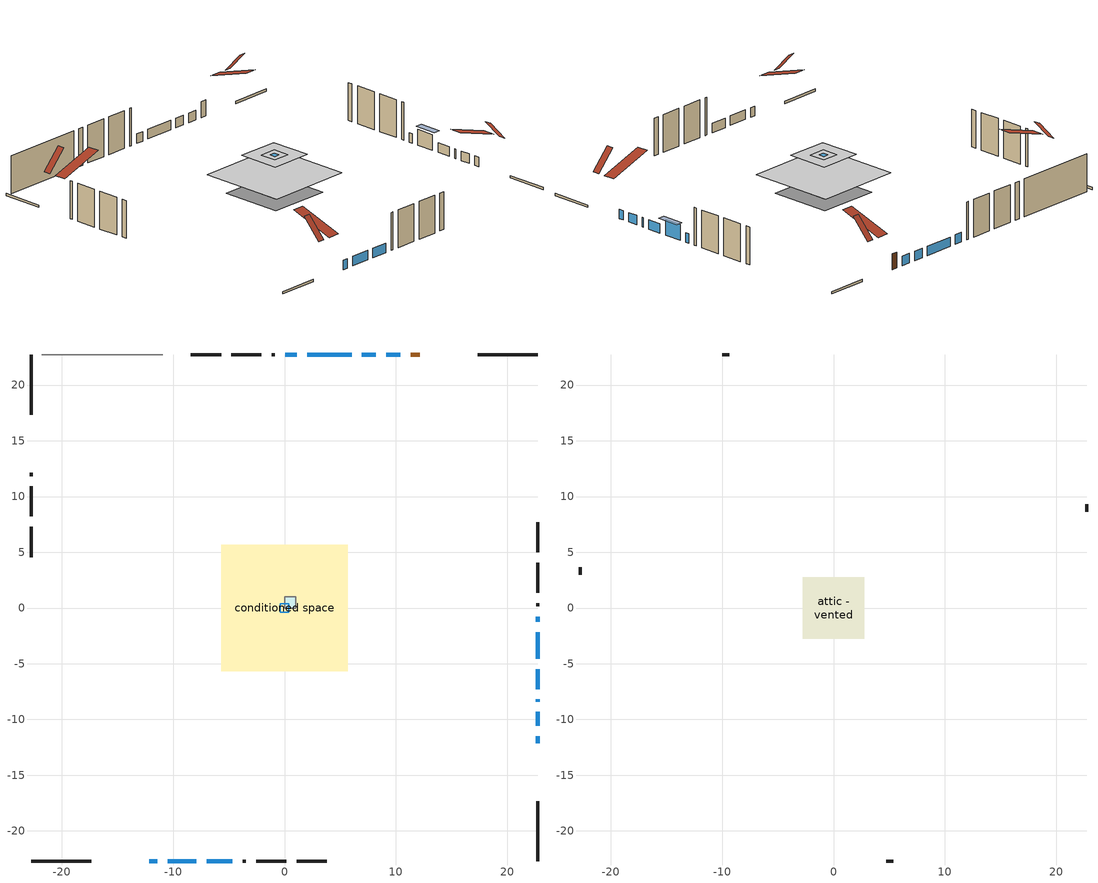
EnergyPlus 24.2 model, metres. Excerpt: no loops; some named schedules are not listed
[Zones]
conditioned space
 floor outside (Floor1 construction): -1.37,-1.37 -1.37,1.37 1.37,1.37 1.37,-1.37 z0
 floor adiabatic (AdiabaticFloorConstruction): -5.68,-5.68 -5.68,5.68 5.68,5.68 5.68,-5.68 z2.44
 floor foundation (Slab1 construction): -4.07,-4.07 -4.07,4.07 4.07,4.07 4.07,-4.07 z0
 wall outside (RimJoist1 construction): 22.7,22.7 17.33,22.7 / -22.7,-22.7 -17.33,-22.7 / -22.7,22.7 -22.7,17.33 / 22.7,-22.7 22.7,-17.33 z0:0.3
 wall outside (AdiabaticWallConstruction 1): 12.12,22.7 11.32,22.7 z0:2.03
 wall outside (AdiabaticWallConstruction): -12.12,-22.7 -11.42,-22.7 / 22.7,-12.12 22.7,-11.51 / 10.39,22.7 9.13,22.7 / 22.7,-10.58 22.7,-9.32 / 8.2,22.7 6.95,22.7 / -10.49,-22.7 -7.9,-22.7 / 22.7,-8.4 22.7,-8.21 / 22.7,-7.28 22.7,-5.48 / -6.97,-22.7 -4.68,-22.7 / 6.02,22.7 2.04,22.7 / 22.7,-1.24 22.7,-0.77 / 1.11,22.7 0.07,22.7 z0:1.22; 22.7,-4.56 22.7,-2.17 z0:2.03
 wall outside (Wall1 construction): -0.86,22.7 -1.14,22.7 / -3.75,-22.7 -3.47,-22.7 / -22.7,12.12 -22.7,11.83 / 22.7,0.16 22.7,0.45 z0:4.88
 wall outside (Wall2 construction): -2.07,22.7 -4.76,22.7 / -2.54,-22.7 0.15,-22.7 / -22.7,10.91 -22.7,8.21 / 22.7,1.38 22.7,4.07 z0:4.88
 wall outside (Wall3 construction): -5.69,22.7 -8.41,22.7 / 1.08,-22.7 3.8,-22.7 / -22.7,7.28 -22.7,4.57 / 22.7,5 22.7,7.72 z0:4.88
 wall adiabatic (Wall6 construction): -10.91,22.7 -21.77,22.7 z0:4.88
 window (WindowConstruction): -12.12,-22.7 -11.42,-22.7 z0:1.22
 window (WindowConstruction 8): 22.7,-12.12 22.7,-11.51 z0:1.22
 window (WindowConstruction 9): 10.39,22.7 9.13,22.7 z0:1.22
 window (WindowConstruction 10): 22.7,-10.58 22.7,-9.32 z0:1.22
 window (WindowConstruction 11): 8.2,22.7 6.95,22.7 z0:1.22
 window (WindowConstruction 12): -10.49,-22.7 -7.9,-22.7 z0:1.22
 window (WindowConstruction 1): 22.7,-8.39 22.7,-8.21 z0:1.22
 window (WindowConstruction 2): 22.7,-7.28 22.7,-5.48 z0:1.22
 window (WindowConstruction 3): -6.97,-22.7 -4.68,-22.7 z0:1.22
 window (WindowConstruction 4): 22.7,-4.56 22.7,-2.17 z0:2.03
 window (WindowConstruction 5): 6.02,22.7 2.04,22.7 z0:1.22
 window (WindowConstruction 6): 22.7,-1.24 22.7,-0.77 z0:1.22
 window (WindowConstruction 7): 1.11,22.7 0.07,22.7 z0:1.22
 door (Door): 12.12,22.7 11.32,22.7 z0:2.03
 ceiling adiabatic (AdiabaticFloorConstruction): 5.68,-5.68 5.68,5.68 -5.68,5.68 -5.68,-5.68 z2.44
 roof outside (Roof1 construction): 15.51,22.7,4.88 15.51,20.29,7.49 16.4,20.29,7.49 16.4,22.7,4.88; -15.51,-22.7,4.88 -15.51,-20.29,7.49 -16.4,-20.29,7.49 -16.4,-22.7,4.88; -22.7,15.51,4.88 -20.29,15.51,7.49 -20.29,16.4,7.49 -22.7,16.4,4.88; 22.7,-15.51,4.88 20.29,-15.51,7.49 20.29,-16.4,7.49 22.7,-16.4,4.88
 roof outside (Roof2 construction): -2.67,2.67 -2.67,-2.67 2.67,-2.67 2.67,2.67 z4.88
 roof outside (AdiabaticRoofConstruction): -0.37,-0.37 0.37,-0.37 0.37,0.37 -0.37,0.37 z4.88
 skylight (SkylightConstruction): -0.37,-0.37 0.37,-0.37 0.37,0.37 -0.37,0.37 z4.88
furnace airloop ret air zone
 floor adiabatic (AdiabaticConst): 0,0 0,1 1,1 1,0 z0
 wall adiabatic (AdiabaticConst): 0,1 0,0 1,0 1,1 0,1 z0:1
 ceiling adiabatic (AdiabaticConst): 1,0 1,1 0,1 0,0 z1
attic - vented
 floor to conditioned space (Floor2 construction Reversed): -1.13,-1.13 -1.13,1.13 1.13,1.13 1.13,-1.13 z4.88
 floor to conditioned space (Floor3 construction Reversed): -2.76,-2.76 -2.76,2.76 2.76,2.76 2.76,-2.76 z4.88
 wall outside (Wall4 construction): -9.34,22.7 -9.99,22.7 / 4.73,-22.7 5.38,-22.7 / -22.7,3.64 -22.7,2.99 / 22.7,8.64 22.7,9.29 z0:4.88
 roof outside (Roof3 construction): 13.05,22.7,4.88 13.05,16.89,6.81 14.58,16.89,6.81 14.58,22.7,4.88; -13.05,-22.7,4.88 -13.05,-16.89,6.81 -14.58,-16.89,6.81 -14.58,-22.7,4.88; -22.7,13.05,4.88 -16.89,13.05,6.81 -16.89,14.58,6.81 -22.7,14.58,4.88; 22.7,-13.05,4.88 16.89,-13.05,6.81 16.89,-14.58,6.81 22.7,-14.58,4.88
shading: 22.7,-1.87 22.7,-4.85 23.61,-4.85 23.61,-1.87 z2.33
[Building]
Building 1: Terrain=Suburbs
[Site:Location]
Vancouver Intl AP_BC: Latitude {deg}=49.19; Longitude {deg}=-123.18; Time Zone {hr}=-8; Elevation {m}=4; Keep Site Location Information=Yes
[Site:GroundTemperature:Shallow]
8.06451, 6.96315, 6.87495, 7.3976, 9.49575, 11.5841, 13.3946, 14.5416, 14.639, 13.7062, 11.9418, 9.91751
[Site:WaterMainsTemperature]
Calculation Method=Schedule; Temperature Schedule=mains temperature schedule
[Material] Roughness=Rough; Thermal Absorptance=0.9
Name | Thickness {m} | Conductivity {W/m-K} | Density {kg/m3} | Specific Heat {J/kg-K} | Solar Absorptance | Visible Absorptance
asphalt or fiberglass shingles | 0.00635 | 0.162714 | 1121.4 | 1465.45 | 0.4 | 0.4
asphalt or fiberglass shingles 1 | 0.00635 | 0.162714 | 1121.4 | 1465.45 | 0.7 | 0.7
ceiling loosefill ins | 0.169333 | 0.0480833 | 16.02 | 1046.75 | 0.7 | 0.7
ceiling stud and cavity | 0.1397 | 0.8351 | 65.682 | 1177.47 | 0.7 | 0.7
ceiling stud and cavity 1 | 0.1397 | 0.583349 | 65.682 | 1177.47 | 0.7 | 0.7
concrete 4.0 in. | 0.1016 | 1.803125 | 2242.8 | 837.4 | 0.7 | 0.7
door material | 0.04445 | 0.053851 | 512.64 | 1214.23 | 0.7 | 0.7
exterior vertical ins | 0.0620813 | 0.029427 | 32.04 | 1214.23 | 0.7 | 0.7
floor covering | 0.0127 | 0.0433444 | 54.468 | 1339.84 | 0.6 | 0.6
floor rigid ins; roof rigid ins 1; wall rigid ins | 0.512978 | 0.029427 | 32.04 | 1214.23 | 0.7 | 0.7
floor stud and cavity | 0.1397 | 0.879604 | 92.3553 | 1139.71 | 0.7 | 0.7
floor stud and cavity 1 | 0.1397 | 1.75129 | 37.0049 | 1207.88 | 0.7 | 0.7
furniture material conditioned space 1 | 0.1524 | 0.115458 | 640.8 | 1214.23 | 0.6 | 0.6
gypsum board | 0.0127 | 0.160291 | 801 | 837.4 | 0.6 | 0.6
interior horizontal ins | 0.0621787 | 0.029427 | 32.04 | 1214.23 | 0.7 | 0.7
interior vertical ins | 0.025908 | 0.029427 | 32.04 | 1214.23 | 0.7 | 0.7
osb sheathing 0.5 in. | 0.0127 | 0.115458 | 512.64 | 1214.23 | 0.7 | 0.7
osb sheathing 0.5 in. 1 | 0.0127 | 0.115458 | 512.64 | 1214.23 | 0.4 | 0.4
osb sheathing 0.75 in. | 0.01905 | 0.115458 | 512.64 | 1214.23 | 0.7 | 0.7
osb sheathing 2.0 in. | 0.0508 | 0.115458 | 512.64 | 1214.23 | 0.7 | 0.7
rim joist stud and cavity | 0.0508 | 0.0452492 | 125.044 | 1163.47 | 0.6 | 0.6
roof rigid ins | 0.051816 | 0.029427 | 32.04 | 1214.23 | 0.7 | 0.7
roof stud and cavity | 0.2032 | 0.174675 | 78.34581 | 1123.46 | 0.7 | 0.7
roof stud and cavity 1 | 0.2032 | 0.182613 | 78.34581 | 1123.46 | 0.7 | 0.7
roof stud and cavity 2 | 0.18415 | 1.7868 | 37.0049 | 1207.88 | 0.6 | 0.6
wall stud and cavity | 0.1397 | 0.0969908 | 139.0536 | 1170.24 | 0.7 | 0.7
wall stud and cavity 1 | 0.1397 | 0.090055 | 139.0536 | 1170.24 | 0.7 | 0.7
wall stud and cavity 2 | 0.1397 | 0.0903627 | 139.0536 | 1170.24 | 0.7 | 0.7
wall stud and cavity 3 | 0.0889 | 6.9971 | 50.32683 | 1063.81 | 0.6 | 0.6
wall stud and cavity 4 | 0.1397 | 0.0814943 | 139.0536 | 1170.24 | 0.7 | 0.7
wall stud and cavity 5 | 0.0889 | 0.380278 | 52.3479 | 1209.89 | 0.7 | 0.7
wall stud and cavity 6 | 0.0889 | 0.391764 | 83.0341 | 1211.67 | 0.7 | 0.7
wood siding | 0.0254 | 0.102417 | 544.68 | 1172.36 | 0.4 | 0.4
wood siding 1 | 0.00254 | 0.102417 | 544.68 | 1172.36 | 0.4 | 0.4
wood siding 2; wood siding 3; wood siding 4 | 0.0254 | 0.102417 | 544.68 | 1172.36 | 0.7 | 0.7
[Material:NoMass]
Adiabatic: Roughness=Rough; Thermal Resistance {m2-K/W}=176.1; Thermal Absorptance=0.9; Solar Absorptance=0.7; Visible Absorptance=0.7
[WindowMaterial:SimpleGlazingSystem]
Name | U-Factor {W/m2-K} | Solar Heat Gain Coefficient
SkylightMaterial | 8.06626 | 0.8221
WindowMaterial | 4.28632 | 0.65
WindowMaterial 1 | 5.96304 | 0.58
WindowMaterial 10 | 3.40566 | 0.72
WindowMaterial 2 | 3.93372 | 0.7
WindowMaterial 3 | 3.45279 | 0.71
WindowMaterial 4 | 5.57125 | 0.71
WindowMaterial 5 | 5.72399 | 0.59
WindowMaterial 6 | 3.841167 | 0.68
WindowMaterial 7 | 5.14938 | 0.58
WindowMaterial 8 | 3.71284 | 0.69
WindowMaterial 9 | 4.17674 | 0.68
[Construction]
AdiabaticConst: Adiabatic
AdiabaticFloorConstruction: floor stud and cavity 1, floor rigid ins, osb sheathing 0.75 in., floor covering
AdiabaticRoofConstruction: asphalt or fiberglass shingles 1, roof rigid ins 1, osb sheathing 0.75 in., roof stud and cavity 2
AdiabaticWallConstruction: wood siding 3, wall rigid ins, wall stud and cavity 5, gypsum board
AdiabaticWallConstruction 1: wood siding 4, wall rigid ins, wall stud and cavity 5, gypsum board
Door: door material
Floor1 construction: floor stud and cavity, osb sheathing 0.75 in., floor covering
Floor2 construction Reversed: gypsum board, ceiling stud and cavity, ceiling loosefill ins
Floor3 construction Reversed: gypsum board, ceiling stud and cavity 1, ceiling loosefill ins
furniture construction conditioned space 1: furniture material conditioned space 1
PartitionWallConstruction: gypsum board, wall stud and cavity 6, gypsum board
RimJoist1 construction: wood siding 2, osb sheathing 2.0 in., rim joist stud and cavity
Roof1 construction: asphalt or fiberglass shingles, roof rigid ins, osb sheathing 0.75 in., roof stud and cavity, gypsum board
Roof2 construction: asphalt or fiberglass shingles, roof rigid ins, osb sheathing 0.75 in., roof stud and cavity 1, gypsum board
Roof3 construction: asphalt or fiberglass shingles
SkylightConstruction: SkylightMaterial
Slab1 construction: concrete 4.0 in.
Wall1 construction: wood siding, osb sheathing 0.5 in., wall stud and cavity, gypsum board
Wall2 construction: wood siding, osb sheathing 0.5 in., wall stud and cavity 1, gypsum board
Wall3 construction: wood siding, osb sheathing 0.5 in., wall stud and cavity 2, gypsum board
Wall4 construction: wood siding 1, wall stud and cavity 3
Wall6 construction: osb sheathing 0.5 in. 1, wall stud and cavity 4, gypsum board
WindowConstruction: WindowMaterial
WindowConstruction 1: WindowMaterial 1
WindowConstruction 10; WindowConstruction 11: WindowMaterial 9
WindowConstruction 12: WindowMaterial 10
WindowConstruction 2: WindowMaterial 2
WindowConstruction 3: WindowMaterial 3
WindowConstruction 4; WindowConstruction 5: WindowMaterial 4
WindowConstruction 6: WindowMaterial 5
WindowConstruction 7: WindowMaterial 6
WindowConstruction 8: WindowMaterial 7
WindowConstruction 9: WindowMaterial 8
[Zone] Multiplier=1
Name | Volume {m3} | Part of Total Floor Area
attic - vented | 11.1808 | Yes
conditioned space | 339.1 | Yes
furnace airloop ret air zone | 1 | No
[Space]
Name | Zone | Volume {m3} | Space Type
attic - vented 1 | attic - vented | 11.1808
conditioned space 1 | conditioned space | 339.1
furnace airloop ret air space | furnace airloop ret air zone |  | Plenum Space Type
[OtherEquipment] Design Level Calculation Method=EquipmentLevel
Name | Fuel Type | Zone or ZoneList or Space or SpaceList | Schedule | Design Level {W} | Fraction Latent | Fraction Radiant | Fraction Lost
furnace airloop_0 RetCondToDZ; furnace airloop_0 SupCondToDZ; furnace airloop_0 SupSensLkToDZ | None | attic - vented 1 | Always On Discrete | 0 | 0 | 0 | 0
furnace airloop_0 SupLatLkToDZ | None | attic - vented 1 | Always On Discrete | 0 | 1 | 0 | 0
clothes dryer 1 | Electricity | conditioned space 1 | clothes dryer schedule | 0 | 0.015 | 0.081 | 0.85
cooking range 1 | Electricity | conditioned space 1 | cooking range schedule | 0 | 0.08 | 0.432 | 0.2
furnace airloop_0 SupCondToLv; furnace airloop_0 SupSensLkToCond; mech vent house fan sensible load | None | conditioned space 1 | Always On Discrete | 0 | 0 | 0 | 0
furnace airloop_0 SupLatLkToCond; mech vent house fan latent load | None | conditioned space 1 | Always On Discrete | 0 | 1 | 0 | 0
general water use latent | None | conditioned space 1 | general water use schedule | 59.3978 | 1 | 0 | 0
general water use sensible | None | conditioned space 1 | general water use schedule | -58.539 | 0 | 0.6 | 0
water heater energy adjustment1 | NaturalGas | conditioned space 1 | Always On Discrete | 0.01 | 0 | 0 | 1
furnace airloop_0 RetCondToRP; furnace airloop_0 RetSensLkToRP | None | furnace airloop ret air space | Always On Discrete | 0 | 0 | 0 | 0
furnace airloop_0 RetLatLkToRP | None | furnace airloop ret air space | Always On Discrete | 0 | 1 | 0 | 0
[ZoneInfiltration:DesignFlowRate] Schedule=Always On Discrete; Design Flow Rate Calculation Method=Flow/Zone; Design Flow Rate {m3/s}=0
Name | Zone or ZoneList or Space or SpaceList
attic_vented 1 duct leakage imbalance infil flow | attic - vented 1
infil flow; natural vent flow; whole house fan flow | conditioned space 1
[ZoneInfiltration:EffectiveLeakageArea]
infil attic - vented 1: Zone or Space=attic - vented 1; Schedule=Always On Discrete; Effective Air Leakage Area {cm2}=1471.86; Stack Coefficient=0.000473774; Wind Coefficient=1.47064e-05
[ZoneMixing] Schedule=Always On Continuous; Design Flow Rate Calculation Method=Flow/Zone; Design Flow Rate {m3/s}=0
Name | Zone or Space | Source Zone or Space
furnace airloop_0 ZoneMixCondToDZ mix; whole house fan mix | attic - vented | conditioned space
furnace airloop_0 ZoneMixDZToCond mix | conditioned space | attic - vented
[SurfaceProperty:ExposedFoundationPerimeter]
Slab1: Exposed Perimeter Calculation Method=TotalExposedPerimeter; Total Exposed Perimeter {m}=28.621
[InternalMass] Zone or ZoneList=conditioned space; Space or SpaceList=conditioned space 1
Name | Construction | Surface Area {m2}
furniture mass conditioned space 1 | furniture construction conditioned space 1 | 81.0758
partition wall mass | PartitionWallConstruction | 202.689
[Lights]
interior lighting: Zone or ZoneList or Space or SpaceList=conditioned space 1; Schedule=interior lighting schedule; Design Level Calculation Method=LightingLevel; Lighting Level {W}=343.2; Return Air Fraction=0; Fraction Radiant=0.6; Fraction Visible=0.2; Fraction Replaceable=1
[People]
occupants: Zone or ZoneList or Space or SpaceList=conditioned space 1; Number of People Schedule=occupants schedule; Number of People Calculation Method=People; Number of People=3; Fraction Radiant=0.314171; Sensible Heat Fraction=0.56303; Activity Level Schedule=occupants activity schedule; Carbon Dioxide Generation Rate {m3/s-W}=0; Enable ASHRAE 55 Comfort Warnings=No; Mean Radiant Temperature Calculation Type=EnclosureAveraged
[ElectricEquipment] Zone or ZoneList or Space or SpaceList=conditioned space 1; Design Level Calculation Method=EquipmentLevel
Name | Schedule | Design Level {W} | Fraction Latent | Fraction Radiant | Fraction Lost
clothes dryer | clothes dryer schedule | 140.772 | 0.015 | 0.081 | 0.85
clothes washer | clothes washer schedule | 32.1985 | 0.03 | 0.162 | 0.7
cooking range | cooking range schedule | 208.969 | 0.08 | 0.432 | 0.2
dishwasher | dishwasher schedule | 66.8632 | 0.3 | 0.18 | 0.4
fridge | fridge schedule | 72.9452 | 0 | 0.6 | 0
mech vent bath fan 0 | mech vent bath fan 0 schedule | 50.2 | 0 | 0 | 1
mech vent bath fan 1 | mech vent bath fan 1 schedule | 50.2 | 0 | 0 | 1
mech vent house fan | mech vent house fan schedule | 0 | 0 | 0 | 1
mech vent house fan cfis | mech vent house fan cfis schedule | 0 | 0 | 0 | 0
mech vent range fan 0 | mech vent range fan 0 schedule | 57 | 0 | 0 | 1
misc plug loads | misc plug loads schedule | 494.7 | 0.045 | 0.513 | 0.1
whole house fan | Always On Discrete | 0 | 0 | 0 | 1
[SpaceList]
Plenum Space Type: furnace airloop ret air space
[AirLoopHVAC:ReturnPlenum]
Air Loop HVAC Return Plenum 1: Zone=furnace airloop ret air zone
[Foundation:Kiva]
Foundation Kiva 1: Initial Indoor Air Temperature {C}=18; Interior Horizontal Insulation Material=interior horizontal ins; Interior Horizontal Insulation Depth {m}=0; Interior Horizontal Insulation Width {m}=0.599999; Interior Vertical Insulation Material=interior vertical ins; Interior Vertical Insulation Depth {m}=0.1016; Exterior Vertical Insulation Material=exterior vertical ins; Exterior Vertical Insulation Depth {m}=0.599999; Wall Height Above Grade {m}=0.1016; Wall Depth Below Slab {m}=0.2032
[Foundation:Kiva:Settings]
Soil Conductivity {W/m-K}=0.849921; Soil Density {kg/m3}=1842.3; Soil Specific Heat {J/kg-K}=418.7; Ground Solar Absorptivity=0.9; Ground Thermal Absorptivity=0.9; Ground Surface Roughness {m}=0.03; Far-Field Width {m}=40; Deep-Ground Boundary Condition=ZeroFlux; Deep-Ground Depth {m}=40; Minimum Cell Dimension {m}=0.2; Maximum Cell Growth Coefficient=3; Simulation Timestep=Timestep
[Exterior:Lights]
exterior lighting: Schedule=exterior lighting schedule; Design Level {W}=75.6
[EnergyManagementSystem:Sensor] Output:Variable or Output:Meter Index Key=attic - vented
Name | Output:Variable or Output:Meter
furnace_airloop_0_DZ_T_s | Zone Air Temperature
furnace_airloop_0_DZ_W_s | Zone Mean Air Humidity Ratio
[Schedule:Constant]
Name | Hourly Value
Always On Discrete; Always On Continuous; mech vent house fan schedule; mech vent house fan cfis schedule | 1
occupants activity schedule | 117.228
fridge schedule | 0
[Schedule:Week:Daily]
interior lighting schedule Week Rule - Jan1-Jan27: interior lighting schedule day, interior lighting schedule day, interior lighting schedule day, interior lighting schedule day, interior lighting schedule day, interior lighting schedule day, interior lighting schedule day, interior lighting schedule default day, interior lighting schedule default day, interior lighting schedule default day, interior lighting schedule default day, interior lighting schedule default day
interior lighting schedule Week Rule - Jan28-Feb3: interior lighting schedule day, interior lighting schedule day, interior lighting schedule day, interior lighting schedule day, interior lighting schedule day 1, interior lighting schedule day 1, interior lighting schedule day 1, interior lighting schedule default day, interior lighting schedule default day, interior lighting schedule default day, interior lighting schedule default day, interior lighting schedule default day
interior lighting schedule Week Rule - Feb4-Feb24: interior lighting schedule day 1, interior lighting schedule day 1, interior lighting schedule day 1, interior lighting schedule day 1, interior lighting schedule day 1, interior lighting schedule day 1, interior lighting schedule day 1, interior lighting schedule default day, interior lighting schedule default day, interior lighting schedule default day, interior lighting schedule default day, interior lighting schedule default day
interior lighting schedule Week Rule - Feb25-Mar3: interior lighting schedule day 1, interior lighting schedule day 1, interior lighting schedule day 1, interior lighting schedule day 1, interior lighting schedule day 2, interior lighting schedule day 2, interior lighting schedule day 2, interior lighting schedule default day, interior lighting schedule default day, interior lighting schedule default day, interior lighting schedule default day, interior lighting schedule default day
interior lighting schedule Week Rule - Mar4-Mar31: interior lighting schedule day 2, interior lighting schedule day 2, interior lighting schedule day 2, interior lighting schedule day 2, interior lighting schedule day 2, interior lighting schedule day 2, interior lighting schedule day 2, interior lighting schedule default day, interior lighting schedule default day, interior lighting schedule default day, interior lighting schedule default day, interior lighting schedule default day
interior lighting schedule Week Rule - Apr1-Apr28: interior lighting schedule day 3, interior lighting schedule day 3, interior lighting schedule day 3, interior lighting schedule day 3, interior lighting schedule day 3, interior lighting schedule day 3, interior lighting schedule day 3, interior lighting schedule default day, interior lighting schedule default day, interior lighting schedule default day, interior lighting schedule default day, interior lighting schedule default day
interior lighting schedule Week Rule - Apr29-May5: interior lighting schedule day 3, interior lighting schedule day 3, interior lighting schedule day 4, interior lighting schedule day 4, interior lighting schedule day 4, interior lighting schedule day 4, interior lighting schedule day 4, interior lighting schedule default day, interior lighting schedule default day, interior lighting schedule default day, interior lighting schedule default day, interior lighting schedule default day
interior lighting schedule Week Rule - May6-May26: interior lighting schedule day 4, interior lighting schedule day 4, interior lighting schedule day 4, interior lighting schedule day 4, interior lighting schedule day 4, interior lighting schedule day 4, interior lighting schedule day 4, interior lighting schedule default day, interior lighting schedule default day, interior lighting schedule default day, interior lighting schedule default day, interior lighting schedule default day
interior lighting schedule Week Rule - May27-Jun2: interior lighting schedule day 4, interior lighting schedule day 4, interior lighting schedule day 4, interior lighting schedule day 4, interior lighting schedule day 4, interior lighting schedule day 5, interior lighting schedule day 5, interior lighting schedule default day, interior lighting schedule default day, interior lighting schedule default day, interior lighting schedule default day, interior lighting schedule default day
interior lighting schedule Week Rule - Jun3-Jun30: interior lighting schedule day 5, interior lighting schedule day 5, interior lighting schedule day 5, interior lighting schedule day 5, interior lighting schedule day 5, interior lighting schedule day 5, interior lighting schedule day 5, interior lighting schedule default day, interior lighting schedule default day, interior lighting schedule default day, interior lighting schedule default day, interior lighting schedule default day
interior lighting schedule Week Rule - Jul1-Jul28: interior lighting schedule day 6, interior lighting schedule day 6, interior lighting schedule day 6, interior lighting schedule day 6, interior lighting schedule day 6, interior lighting schedule day 6, interior lighting schedule day 6, interior lighting schedule default day, interior lighting schedule default day, interior lighting schedule default day, interior lighting schedule default day, interior lighting schedule default day
interior lighting schedule Week Rule - Jul29-Aug4: interior lighting schedule day 6, interior lighting schedule day 6, interior lighting schedule day 6, interior lighting schedule day 7, interior lighting schedule day 7, interior lighting schedule day 7, interior lighting schedule day 7, interior lighting schedule default day, interior lighting schedule default day, interior lighting schedule default day, interior lighting schedule default day, interior lighting schedule default day
interior lighting schedule Week Rule - Aug5-Aug25: interior lighting schedule day 7, interior lighting schedule day 7, interior lighting schedule day 7, interior lighting schedule day 7, interior lighting schedule day 7, interior lighting schedule day 7, interior lighting schedule day 7, interior lighting schedule default day, interior lighting schedule default day, interior lighting schedule default day, interior lighting schedule default day, interior lighting schedule default day
interior lighting schedule Week Rule - Aug26-Sep1: interior lighting schedule day 7, interior lighting schedule day 7, interior lighting schedule day 7, interior lighting schedule day 7, interior lighting schedule day 7, interior lighting schedule day 7, interior lighting schedule day 8, interior lighting schedule default day, interior lighting schedule default day, interior lighting schedule default day, interior lighting schedule default day, interior lighting schedule default day
interior lighting schedule Week Rule - Sep2-Sep29: interior lighting schedule day 8, interior lighting schedule day 8, interior lighting schedule day 8, interior lighting schedule day 8, interior lighting schedule day 8, interior lighting schedule day 8, interior lighting schedule day 8, interior lighting schedule default day, interior lighting schedule default day, interior lighting schedule default day, interior lighting schedule default day, interior lighting schedule default day
interior lighting schedule Week Rule - Sep30-Oct6: interior lighting schedule day 8, interior lighting schedule day 9, interior lighting schedule day 9, interior lighting schedule day 9, interior lighting schedule day 9, interior lighting schedule day 9, interior lighting schedule day 9, interior lighting schedule default day, interior lighting schedule default day, interior lighting schedule default day, interior lighting schedule default day, interior lighting schedule default day
interior lighting schedule Week Rule - Oct7-Oct27: interior lighting schedule day 9, interior lighting schedule day 9, interior lighting schedule day 9, interior lighting schedule day 9, interior lighting schedule day 9, interior lighting schedule day 9, interior lighting schedule day 9, interior lighting schedule default day, interior lighting schedule default day, interior lighting schedule default day, interior lighting schedule default day, interior lighting schedule default day
interior lighting schedule Week Rule - Oct28-Nov3: interior lighting schedule day 9, interior lighting schedule day 9, interior lighting schedule day 9, interior lighting schedule day 9, interior lighting schedule day 10, interior lighting schedule day 10, interior lighting schedule day 10, interior lighting schedule default day, interior lighting schedule default day, interior lighting schedule default day, interior lighting schedule default day, interior lighting schedule default day
interior lighting schedule Week Rule - Nov4-Nov24: interior lighting schedule day 10, interior lighting schedule day 10, interior lighting schedule day 10, interior lighting schedule day 10, interior lighting schedule day 10, interior lighting schedule day 10, interior lighting schedule day 10, interior lighting schedule default day, interior lighting schedule default day, interior lighting schedule default day, interior lighting schedule default day, interior lighting schedule default day
interior lighting schedule Week Rule - Nov25-Dec1: interior lighting schedule day 10, interior lighting schedule day 10, interior lighting schedule day 10, interior lighting schedule day 10, interior lighting schedule day 10, interior lighting schedule day 10, interior lighting schedule day 11, interior lighting schedule default day, interior lighting schedule default day, interior lighting schedule default day, interior lighting schedule default day, interior lighting schedule default day
interior lighting schedule Week Rule - Dec2-Dec31: interior lighting schedule day 11, interior lighting schedule day 11, interior lighting schedule day 11, interior lighting schedule day 11, interior lighting schedule day 11, interior lighting schedule day 11, interior lighting schedule day 11, interior lighting schedule default day, interior lighting schedule default day, interior lighting schedule default day, interior lighting schedule default day, interior lighting schedule default day
occupants schedule Week Rule - Jan1-Dec31: occupants schedule day, occupants schedule day, occupants schedule day, occupants schedule day, occupants schedule day, occupants schedule day, occupants schedule day, occupants schedule default day, occupants schedule default day, occupants schedule default day, occupants schedule default day, occupants schedule default day
clothes dryer schedule Week Rule - Jan1-Dec31: clothes dryer schedule day, clothes dryer schedule day, clothes dryer schedule day, clothes dryer schedule day, clothes dryer schedule day, clothes dryer schedule day, clothes dryer schedule day, clothes dryer schedule default day, clothes dryer schedule default day, clothes dryer schedule default day, clothes dryer schedule default day, clothes dryer schedule default day
clothes washer schedule Week Rule - Jan1-Dec31: clothes washer schedule day, clothes washer schedule day, clothes washer schedule day, clothes washer schedule day, clothes washer schedule day, clothes washer schedule day, clothes washer schedule day, clothes washer schedule default day, clothes washer schedule default day, clothes washer schedule default day, clothes washer schedule default day, clothes washer schedule default day
cooking range schedule Week Rule - Jan1-Dec31: cooking range schedule day, cooking range schedule day, cooking range schedule day, cooking range schedule day, cooking range schedule day, cooking range schedule day, cooking range schedule day, cooking range schedule default day, cooking range schedule default day, cooking range schedule default day, cooking range schedule default day, cooking range schedule default day
dishwasher schedule Week Rule - Jan1-Dec31: dishwasher schedule day, dishwasher schedule day, dishwasher schedule day, dishwasher schedule day, dishwasher schedule day, dishwasher schedule day, dishwasher schedule day, dishwasher schedule default day, dishwasher schedule default day, dishwasher schedule default day, dishwasher schedule default day, dishwasher schedule default day
mech vent bath fan 0 schedule Week Rule - Jan1-Dec31: mech vent bath fan 0 schedule day, mech vent bath fan 0 schedule day, mech vent bath fan 0 schedule day, mech vent bath fan 0 schedule day, mech vent bath fan 0 schedule day, mech vent bath fan 0 schedule day, mech vent bath fan 0 schedule day, mech vent bath fan 0 schedule default day, mech vent bath fan 0 schedule default day, mech vent bath fan 0 schedule default day, mech vent bath fan 0 schedule default day, mech vent bath fan 0 schedule default day
mech vent bath fan 1 schedule Week Rule - Jan1-Dec31: mech vent bath fan 1 schedule day, mech vent bath fan 1 schedule day, mech vent bath fan 1 schedule day, mech vent bath fan 1 schedule day, mech vent bath fan 1 schedule day, mech vent bath fan 1 schedule day, mech vent bath fan 1 schedule day, mech vent bath fan 1 schedule default day, mech vent bath fan 1 schedule default day, mech vent bath fan 1 schedule default day, mech vent bath fan 1 schedule default day, mech vent bath fan 1 schedule default day
mech vent range fan 0 schedule Week Rule - Jan1-Dec31: mech vent range fan 0 schedule day, mech vent range fan 0 schedule day, mech vent range fan 0 schedule day, mech vent range fan 0 schedule day, mech vent range fan 0 schedule day, mech vent range fan 0 schedule day, mech vent range fan 0 schedule day, mech vent range fan 0 schedule default day, mech vent range fan 0 schedule default day, mech vent range fan 0 schedule default day, mech vent range fan 0 schedule default day, mech vent range fan 0 schedule default day
misc plug loads schedule Week Rule - Jan1-Dec31: misc plug loads schedule day, misc plug loads schedule day, misc plug loads schedule day, misc plug loads schedule day, misc plug loads schedule day, misc plug loads schedule day, misc plug loads schedule day, misc plug loads schedule default day, misc plug loads schedule default day, misc plug loads schedule default day, misc plug loads schedule default day, misc plug loads schedule default day
general water use schedule Week Rule - Jan1-Dec31: general water use schedule day, general water use schedule day, general water use schedule day, general water use schedule day, general water use schedule day, general water use schedule day, general water use schedule day, general water use schedule default day, general water use schedule default day, general water use schedule default day, general water use schedule default day, general water use schedule default day
exterior lighting schedule Week Rule - Jan1-Jan27: exterior lighting schedule day, exterior lighting schedule day, exterior lighting schedule day, exterior lighting schedule day, exterior lighting schedule day, exterior lighting schedule day, exterior lighting schedule day, exterior lighting schedule default day, exterior lighting schedule default day, exterior lighting schedule default day, exterior lighting schedule default day, exterior lighting schedule default day
exterior lighting schedule Week Rule - Jan28-Feb3: exterior lighting schedule day, exterior lighting schedule day, exterior lighting schedule day, exterior lighting schedule day, exterior lighting schedule day 1, exterior lighting schedule day 1, exterior lighting schedule day 1, exterior lighting schedule default day, exterior lighting schedule default day, exterior lighting schedule default day, exterior lighting schedule default day, exterior lighting schedule default day
[Schedule:Year]
interior lighting schedule: interior lighting schedule Week Rule - Jan1-Jan27, 1, 1, 1, 27, interior lighting schedule Week Rule - Jan28-Feb3, 1, 28, 2, 3, interior lighting schedule Week Rule - Feb4-Feb24, 2, 4, 2, 24, interior lighting schedule Week Rule - Feb25-Mar3, 2, 25, 3, 3, interior lighting schedule Week Rule - Mar4-Mar31, 3, 4, 3, 31, interior lighting schedule Week Rule - Apr1-Apr28, 4, 1, 4, 28, interior lighting schedule Week Rule - Apr29-May5, 4, 29, 5, 5, interior lighting schedule Week Rule - May6-May26, 5, 6, 5, 26, interior lighting schedule Week Rule - May27-Jun2, 5, 27, 6, 2, interior lighting schedule Week Rule - Jun3-Jun30, 6, 3, 6, 30, interior lighting schedule Week Rule - Jul1-Jul28, 7, 1, 7, 28, interior lighting schedule Week Rule - Jul29-Aug4, 7, 29, 8, 4, interior lighting schedule Week Rule - Aug5-Aug25, 8, 5, 8, 25, interior lighting schedule Week Rule - Aug26-Sep1, 8, 26, 9, 1, interior lighting schedule Week Rule - Sep2-Sep29, 9, 2, 9, 29, interior lighting schedule Week Rule - Sep30-Oct6, 9, 30, 10, 6, interior lighting schedule Week Rule - Oct7-Oct27, 10, 7, 10, 27, interior lighting schedule Week Rule - Oct28-Nov3, 10, 28, 11, 3, interior lighting schedule Week Rule - Nov4-Nov24, 11, 4, 11, 24, interior lighting schedule Week Rule - Nov25-Dec1, 11, 25, 12, 1, interior lighting schedule Week Rule - Dec2-Dec31, 12, 2, 12, 31
occupants schedule: occupants schedule Week Rule - Jan1-Dec31, 1, 1, 12, 31
clothes dryer schedule: clothes dryer schedule Week Rule - Jan1-Dec31, 1, 1, 12, 31
clothes washer schedule: clothes washer schedule Week Rule - Jan1-Dec31, 1, 1, 12, 31
cooking range schedule: cooking range schedule Week Rule - Jan1-Dec31, 1, 1, 12, 31
dishwasher schedule: dishwasher schedule Week Rule - Jan1-Dec31, 1, 1, 12, 31
mech vent bath fan 0 schedule: mech vent bath fan 0 schedule Week Rule - Jan1-Dec31, 1, 1, 12, 31
mech vent bath fan 1 schedule: mech vent bath fan 1 schedule Week Rule - Jan1-Dec31, 1, 1, 12, 31
mech vent range fan 0 schedule: mech vent range fan 0 schedule Week Rule - Jan1-Dec31, 1, 1, 12, 31
misc plug loads schedule: misc plug loads schedule Week Rule - Jan1-Dec31, 1, 1, 12, 31
general water use schedule: general water use schedule Week Rule - Jan1-Dec31, 1, 1, 12, 31
exterior lighting schedule: exterior lighting schedule Week Rule - Jan1-Jan27, 1, 1, 1, 27, exterior lighting schedule Week Rule - Jan28-Feb3, 1, 28, 2, 3, exterior lighting schedule Week Rule - Feb4-Feb24, 2, 4, 2, 24, exterior lighting schedule Week Rule - Feb25-Mar3, 2, 25, 3, 3, exterior lighting schedule Week Rule - Mar4-Mar31, 3, 4, 3, 31, exterior lighting schedule Week Rule - Apr1-Apr28, 4, 1, 4, 28, exterior lighting schedule Week Rule - Apr29-May5, 4, 29, 5, 5, exterior lighting schedule Week Rule - May6-May26, 5, 6, 5, 26, exterior lighting schedule Week Rule - May27-Jun2, 5, 27, 6, 2, exterior lighting schedule Week Rule - Jun3-Jun30, 6, 3, 6, 30, exterior lighting schedule Week Rule - Jul1-Jul28, 7, 1, 7, 28, exterior lighting schedule Week Rule - Jul29-Aug4, 7, 29, 8, 4, exterior lighting schedule Week Rule - Aug5-Aug25, 8, 5, 8, 25, exterior lighting schedule Week Rule - Aug26-Sep1, 8, 26, 9, 1, exterior lighting schedule Week Rule - Sep2-Sep29, 9, 2, 9, 29, exterior lighting schedule Week Rule - Sep30-Oct6, 9, 30, 10, 6, exterior lighting schedule Week Rule - Oct7-Oct27, 10, 7, 10, 27, exterior lighting schedule Week Rule - Oct28-Nov3, 10, 28, 11, 3, exterior lighting schedule Week Rule - Nov4-Nov24, 11, 4, 11, 24, exterior lighting schedule Week Rule - Nov25-Dec1, 11, 25, 12, 1, exterior lighting schedule Week Rule - Dec2-Dec31, 12, 2, 12, 31
[Schedule:Compact]
mains temperature schedule: Through: 01/01, For: AllDays, Until: 24:00, 11.375, Through: 01/02, For: AllDays, Until: 24:00, 11.3367, Through: 01/03, For: AllDays, Until: 24:00, 11.2994, Through: 01/04, For: AllDays, Until: 24:00, 11.2628, Through: 01/05, For: AllDays, Until: 24:00, 11.2267, Through: 01/06, For: AllDays, Until: 24:00, 11.1917, Through: 01/07, For: AllDays, Until: 24:00, 11.1578, Through: 01/08, For: AllDays, Until: 24:00, 11.1244, Through: 01/09, For: AllDays, Until: 24:00, 11.0917, Through: 01/10, For: AllDays, Until: 24:00, 11.06, Through: 01/11, For: AllDays, Until: 24:00, 11.0289, Through: 01/12, For: AllDays, Until: 24:00, 10.9989, Through: 01/13, For: AllDays, Until: 24:00, 10.97, Through: 01/14, For: AllDays, Until: 24:00, 10.9417, Through: 01/15, For: AllDays, Until: 24:00, 10.9139, Through: 01/16, For: AllDays, Until: 24:00, 10.8878, Through: 01/17, For: AllDays, Until: 24:00, 10.8622, Through: 01/18, For: AllDays, Until: 24:00, 10.8372, Through: 01/19, For: AllDays, Until: 24:00, 10.8133, Through: 01/20, For: AllDays, Until: 24:00, 10.7906, Through: 01/21, For: AllDays, Until: 24:00, 10.7683, Through: 01/22, For: AllDays, Until: 24:00, 10.7478, Through: 01/23, For: AllDays, Until: 24:00, 10.7272, Through: 01/24, For: AllDays, Until: 24:00, 10.7083, Through: 01/25, For: AllDays, Until: 24:00, 10.69, Through: 01/26, For: AllDays, Until: 24:00, 10.6728, Through: 01/27, For: AllDays, Until: 24:00, 10.6567, Through: 01/28, For: AllDays, Until: 24:00, 10.6411, Through: 01/29, For: AllDays, Until: 24:00, 10.6267, Through: 01/30, For: AllDays, Until: 24:00, 10.6133, Through: 01/31, For: AllDays, Until: 24:00, 10.6011, Through: 02/01, For: AllDays, Until: 24:00, 10.59, Through: 02/02, For: AllDays, Until: 24:00, 10.5794, Through: 02/03, For: AllDays, Until: 24:00, 10.57, Through: 02/04, For: AllDays, Until: 24:00, 10.5617, Through: 02/05, For: AllDays, Until: 24:00, 10.5539, Through: 02/06, For: AllDays, Until: 24:00, 10.5478, Through: 02/07, For: AllDays, Until: 24:00, 10.5422, Through: 02/08, For: AllDays, Until: 24:00, 10.5378, Through: 02/09, For: AllDays, Until: 24:00, 10.5339, Through: 02/10, For: AllDays, Until: 24:00, 10.5317, Through: 02/11, For: AllDays, Until: 24:00, 10.53, Through: 02/12, For: AllDays, Until: 24:00, 10.53, Through: 02/13, For: AllDays, Until: 24:00, 10.5306, Through: 02/14, For: AllDays, Until: 24:00, 10.5317, Through: 02/15, For: AllDays, Until: 24:00, 10.5344, Through: 02/16, For: AllDays, Until: 24:00, 10.5378, Through: 02/17, For: AllDays, Until: 24:00, 10.5428, Through: 02/18, For: AllDays, Until: 24:00, 10.5483, Through: 02/19, For: AllDays, Until: 24:00, 10.5544, Through: 02/20, For: AllDays, Until: 24:00, 10.5622, Through: 02/21, For: AllDays, Until: 24:00, 10.5706, Through: 02/22, For: AllDays, Until: 24:00, 10.5806, Through: 02/23, For: AllDays, Until: 24:00, 10.5911, Through: 02/24, For: AllDays, Until: 24:00, 10.6022, Through: 02/25, For: AllDays, Until: 24:00, 10.615, Through: 02/26, For: AllDays, Until: 24:00, 10.6283, Through: 02/27, For: AllDays, Until: 24:00, 10.6428, Through: 02/28, For: AllDays, Until: 24:00, 10.6583, Through: 03/01, For: AllDays, Until: 24:00, 10.6744, Through: 03/02, For: AllDays, Until: 24:00, 10.6917, Through: 03/03, For: AllDays, Until: 24:00, 10.71, Through: 03/04, For: AllDays, Until: 24:00, 10.7294, Through: 03/05, For: AllDays, Until: 24:00, 10.7494, Through: 03/06, For: AllDays, Until: 24:00, 10.7706, Through: 03/07, For: AllDays, Until: 24:00, 10.7928, Through: 03/08, For: AllDays, Until: 24:00, 10.8161, Through: 03/09, For: AllDays, Until: 24:00, 10.84, Through: 03/10, For: AllDays, Until: 24:00, 10.8644, Through: 03/11, For: AllDays, Until: 24:00, 10.8906, Through: 03/12, For: AllDays, Until: 24:00, 10.9167, Through: 03/13, For: AllDays, Until: 24:00, 10.9444, Through: 03/14, For: AllDays, Until: 24:00, 10.9728, Through: 03/15, For: AllDays, Until: 24:00, 11.0022, Through: 03/16, For: AllDays, Until: 24:00, 11.0322, Through: 03/17, For: AllDays, Until: 24:00, 11.0633, Through: 03/18, For: AllDays, Until: 24:00, 11.095, Through: 03/19, For: AllDays, Until: 24:00, 11.1278, Through: 03/20, For: AllDays, Until: 24:00, 11.1611, Through: 03/21, For: AllDays, Until: 24:00, 11.1956, Through: 03/22, For: AllDays, Until: 24:00, 11.2306, Through: 03/23, For: AllDays, Until: 24:00, 11.2667, Through: 03/24, For: AllDays, Until: 24:00, 11.3033, Through: 03/25, For: AllDays, Until: 24:00, 11.3406, Through: 03/26, For: AllDays, Until: 24:00, 11.3789, Through: 03/27, For: AllDays, Until: 24:00, 11.4178, Through: 03/28, For: AllDays, Until: 24:00, 11.4572, Through: 03/29, For: AllDays, Until: 24:00, 11.4978, Through: 03/30, For: AllDays, Until: 24:00, 11.5389, Through: 03/31, For: AllDays, Until: 24:00, 11.5811, Through: 04/01, For: AllDays, Until: 24:00, 11.6233, Through: 04/02, For: AllDays, Until: 24:00, 11.6667, Through: 04/03, For: AllDays, Until: 24:00, 11.7106, Through: 04/04, For: AllDays, Until: 24:00, 11.755, Through: 04/05, For: AllDays, Until: 24:00, 11.8006, Through: 04/06, For: AllDays, Until: 24:00, 11.8461, Through: 04/07, For: AllDays, Until: 24:00, 11.8928, Through: 04/08, For: AllDays, Until: 24:00, 11.9394, Through: 04/09, For: AllDays, Until: 24:00, 11.9872, Through: 04/10, For: AllDays, Until: 24:00, 12.0356, Through: 04/11, For: AllDays, Until: 24:00, 12.0844, Through: 04/12, For: AllDays, Until: 24:00, 12.1333, Through: 04/13, For: AllDays, Until: 24:00, 12.1833, Through: 04/14, For: AllDays, Until: 24:00, 12.2339, Through: 04/15, For: AllDays, Until: 24:00, 12.2844, Through: 04/16, For: AllDays, Until: 24:00, 12.3361, Through: 04/17, For: AllDays, Until: 24:00, 12.3878, Through: 04/18, For: AllDays, Until: 24:00, 12.44, Through: 04/19, For: AllDays, Until: 24:00, 12.4928, Through: 04/20, For: AllDays, Until: 24:00, 12.5456, Through: 04/21, For: AllDays, Until: 24:00, 12.5994, Through: 04/22, For: AllDays, Until: 24:00, 12.6533, Through: 04/23, For: AllDays, Until: 24:00, 12.7072, Through: 04/24, For: AllDays, Until: 24:00, 12.7622, Through: 04/25, For: AllDays, Until: 24:00, 12.8172, Through: 04/26, For: AllDays, Until: 24:00, 12.8722, Through: 04/27, For: AllDays, Until: 24:00, 12.9278, Through: 04/28, For: AllDays, Until: 24:00, 12.9839, Through: 04/29, For: AllDays, Until: 24:00, 13.04, Through: 04/30, For: AllDays, Until: 24:00, 13.0961, Through: 05/01, For: AllDays, Until: 24:00, 13.1533, Through: 05/02, For: AllDays, Until: 24:00, 13.21, Through: 05/03, For: AllDays, Until: 24:00, 13.2672, Through: 05/04, For: AllDays, Until: 24:00, 13.3244, Through: 05/05, For: AllDays, Until: 24:00, 13.3817, Through: 05/06, For: AllDays, Until: 24:00, 13.4394, Through: 05/07, For: AllDays, Until: 24:00, 13.4972, Through: 05/08, For: AllDays, Until: 24:00, 13.555, Through: 05/09, For: AllDays, Until: 24:00, 13.6133, Through: 05/10, For: AllDays, Until: 24:00, 13.6711, Through: 05/11, For: AllDays, Until: 24:00, 13.7294, Through: 05/12, For: AllDays, Until: 24:00, 13.7878, Through: 05/13, For: AllDays, Until: 24:00, 13.8461, Through: 05/14, For: AllDays, Until: 24:00, 13.9044, Through: 05/15, For: AllDays, Until: 24:00, 13.9628, Through: 05/16, For: AllDays, Until: 24:00, 14.0211, Through: 05/17, For: AllDays, Until: 24:00, 14.0789, Through: 05/18, For: AllDays, Until: 24:00, 14.1372, Through: 05/19, For: AllDays, Until: 24:00, 14.1956, Through: 05/20, For: AllDays, Until: 24:00, 14.2533, Through: 05/21, For: AllDays, Until: 24:00, 14.3117, Through: 05/22, For: AllDays, Until: 24:00, 14.3694, Through: 05/23, For: AllDays, Until: 24:00, 14.4272, Through: 05/24, For: AllDays, Until: 24:00, 14.4844, Through: 05/25, For: AllDays, Until: 24:00, 14.5422, Through: 05/26, For: AllDays, Until: 24:00, 14.5994, Through: 05/27, For: AllDays, Until: 24:00, 14.6561, Through: 05/28, For: AllDays, Until: 24:00, 14.7128, Through: 05/29, For: AllDays, Until: 24:00, 14.7694, Through: 05/30, For: AllDays, Until: 24:00, 14.8261, Through: 05/31, For: AllDays, Until: 24:00, 14.8817, Through: 06/01, For: AllDays, Until: 24:00, 14.9378, Through: 06/02, For: AllDays, Until: 24:00, 14.9933, Through: 06/03, For: AllDays, Until: 24:00, 15.0483, Through: 06/04, For: AllDays, Until: 24:00, 15.1028, Through: 06/05, For: AllDays, Until: 24:00, 15.1572, Through: 06/06, For: AllDays, Until: 24:00, 15.2117, Through: 06/07, For: AllDays, Until: 24:00, 15.265, Through: 06/08, For: AllDays, Until: 24:00, 15.3183, Through: 06/09, For: AllDays, Until: 24:00, 15.3711, Through: 06/10, For: AllDays, Until: 24:00, 15.4239, Through: 06/11, For: AllDays, Until: 24:00, 15.4756, Through: 06/12, For: AllDays, Until: 24:00, 15.5272, Through: 06/13, For: AllDays, Until: 24:00, 15.5783, Through: 06/14, For: AllDays, Until: 24:00, 15.6289, Through: 06/15, For: AllDays, Until: 24:00, 15.6789, Through: 06/16, For: AllDays, Until: 24:00, 15.7283, Through: 06/17, For: AllDays, Until: 24:00, 15.7772, Through: 06/18, For: AllDays, Until: 24:00, 15.8261, Through: 06/19, For: AllDays, Until: 24:00, 15.8739, Through: 06/20, For: AllDays, Until: 24:00, 15.9211, Through: 06/21, For: AllDays, Until: 24:00, 15.9678, Through: 06/22, For: AllDays, Until: 24:00, 16.0139, Through: 06/23, For: AllDays, Until: 24:00, 16.0594, Through: 06/24, For: AllDays, Until: 24:00, 16.1044, Through: 06/25, For: AllDays, Until: 24:00, 16.1483, Through: 06/26, For: AllDays, Until: 24:00, 16.1922, Through: 06/27, For: AllDays, Until: 24:00, 16.235, Through: 06/28, For: AllDays, Until: 24:00, 16.2772, Through: 06/29, For: AllDays, Until: 24:00, 16.3183, Through: 06/30, For: AllDays, Until: 24:00, 16.3594, Through: 07/01, For: AllDays, Until: 24:00, 16.3994, Through: 07/02, For: AllDays, Until: 24:00, 16.4389, Through: 07/03, For: AllDays, Until: 24:00, 16.4772, Through: 07/04, For: AllDays, Until: 24:00, 16.515, Through: 07/05, For: AllDays, Until: 24:00, 16.5522, Through: 07/06, For: AllDays, Until: 24:00, 16.5883, Through: 07/07, For: AllDays, Until: 24:00, 16.6239, Through: 07/08, For: AllDays, Until: 24:00, 16.6583, Through: 07/09, For: AllDays, Until: 24:00, 16.6922, Through: 07/10, For: AllDays, Until: 24:00, 16.7256, Through: 07/11, For: AllDays, Until: 24:00, 16.7578, Through: 07/12, For: AllDays, Until: 24:00, 16.7889, Through: 07/13, For: AllDays, Until: 24:00, 16.8194, Through: 07/14, For: AllDays, Until: 24:00, 16.8489, Through: 07/15, For: AllDays, Until: 24:00, 16.8778, Through: 07/16, For: AllDays, Until: 24:00, 16.9056, Through: 07/17, For: AllDays, Until: 24:00, 16.9328, Through: 07/18, For: AllDays, Until: 24:00, 16.9589, Through: 07/19, For: AllDays, Until: 24:00, 16.9839, Through: 07/20, For: AllDays, Until: 24:00, 17.0083, Through: 07/21, For: AllDays, Until: 24:00, 17.0317, Through: 07/22, For: AllDays, Until: 24:00, 17.0544, Through: 07/23, For: AllDays, Until: 24:00, 17.0761, Through: 07/24, For: AllDays, Until: 24:00, 17.0967, Through: 07/25, For: AllDays, Until: 24:00, 17.1161, Through: 07/26, For: AllDays, Until: 24:00, 17.135, Through: 07/27, For: AllDays, Until: 24:00, 17.1528, Through: 07/28, For: AllDays, Until: 24:00, 17.1694, Through: 07/29, For: AllDays, Until: 24:00, 17.1856, Through: 07/30, For: AllDays, Until: 24:00, 17.2, Through: 07/31, For: AllDays, Until: 24:00, 17.2144, Through: 08/01, For: AllDays, Until: 24:00, 17.2272, Through: 08/02, For: AllDays, Until: 24:00, 17.2389, Through: 08/03, For: AllDays, Until: 24:00, 17.25, Through: 08/04, For: AllDays, Until: 24:00, 17.26, Through: 08/05, For: AllDays, Until: 24:00, 17.2689, Through: 08/06, For: AllDays, Until: 24:00, 17.2772, Through: 08/07, For: AllDays, Until: 24:00, 17.2839, Through: 08/08, For: AllDays, Until: 24:00, 17.29, Through: 08/09, For: AllDays, Until: 24:00, 17.295, Through: 08/10, For: AllDays, Until: 24:00, 17.2989, Through: 08/11, For: AllDays, Until: 24:00, 17.3022, Through: 08/12, For: AllDays, Until: 24:00, 17.3039, Through: 08/13, For: AllDays, Until: 24:00, 17.305, Through: 08/14, For: AllDays, Until: 24:00, 17.305, Through: 08/15, For: AllDays, Until: 24:00, 17.3039, Through: 08/16, For: AllDays, Until: 24:00, 17.3022, Through: 08/17, For: AllDays, Until: 24:00, 17.2989, Through: 08/18, For: AllDays, Until: 24:00, 17.295, Through: 08/19, For: AllDays, Until: 24:00, 17.29, Through: 08/20, For: AllDays, Until: 24:00, 17.2839, Through: 08/21, For: AllDays, Until: 24:00, 17.2772, Through: 08/22, For: AllDays, Until: 24:00, 17.2689, Through: 08/23, For: AllDays, Until: 24:00, 17.26, Through: 08/24, For: AllDays, Until: 24:00, 17.25, Through: 08/25, For: AllDays, Until: 24:00, 17.2394, Through: 08/26, For: AllDays, Until: 24:00, 17.2272, Through: 08/27, For: AllDays, Until: 24:00, 17.2144, Through: 08/28, For: AllDays, Until: 24:00, 17.2006, Through: 08/29, For: AllDays, Until: 24:00, 17.1856, Through: 08/30, For: AllDays, Until: 24:00, 17.1694, Through: 08/31, For: AllDays, Until: 24:00, 17.1528, Through: 09/01, For: AllDays, Until: 24:00, 17.135, Through: 09/02, For: AllDays, Until: 24:00, 17.1161, Through: 09/03, For: AllDays, Until: 24:00, 17.0967, Through: 09/04, For: AllDays, Until: 24:00, 17.0761, Through: 09/05, For: AllDays, Until: 24:00, 17.0544, Through: 09/06, For: AllDays, Until: 24:00, 17.0322, Through: 09/07, For: AllDays, Until: 24:00, 17.0089, Through: 09/08, For: AllDays, Until: 24:00, 16.9844, Through: 09/09, For: AllDays, Until: 24:00, 16.9589, Through: 09/10, For: AllDays, Until: 24:00, 16.9328, Through: 09/11, For: AllDays, Until: 24:00, 16.9061, Through: 09/12, For: AllDays, Until: 24:00, 16.8783, Through: 09/13, For: AllDays, Until: 24:00, 16.8494, Through: 09/14, For: AllDays, Until: 24:00, 16.8194, Through: 09/15, For: AllDays, Until: 24:00, 16.7894, Through: 09/16, For: AllDays, Until: 24:00, 16.7578, Through: 09/17, For: AllDays, Until: 24:00, 16.7256, Through: 09/18, For: AllDays, Until: 24:00, 16.6928, Through: 09/19, For: AllDays, Until: 24:00, 16.6589, Through: 09/20, For: AllDays, Until: 24:00, 16.6239, Through: 09/21, For: AllDays, Until: 24:00, 16.5889, Through: 09/22, For: AllDays, Until: 24:00, 16.5522, Through: 09/23, For: AllDays, Until: 24:00, 16.5156, Through: 09/24, For: AllDays, Until: 24:00, 16.4778, Through: 09/25, For: AllDays, Until: 24:00, 16.4389, Through: 09/26, For: AllDays, Until: 24:00, 16.3994, Through: 09/27, For: AllDays, Until: 24:00, 16.3594, Through: 09/28, For: AllDays, Until: 24:00, 16.3189, Through: 09/29, For: AllDays, Until: 24:00, 16.2772, Through: 09/30, For: AllDays, Until: 24:00, 16.235, Through: 10/01, For: AllDays, Until: 24:00, 16.1922, Through: 10/02, For: AllDays, Until: 24:00, 16.1489, Through: 10/03, For: AllDays, Until: 24:00, 16.1044, Through: 10/04, For: AllDays, Until: 24:00, 16.06, Through: 10/05, For: AllDays, Until: 24:00, 16.0144, Through: 10/06, For: AllDays, Until: 24:00, 15.9683, Through: 10/07, For: AllDays, Until: 24:00, 15.9217, Through: 10/08, For: AllDays, Until: 24:00, 15.8744, Through: 10/09, For: AllDays, Until: 24:00, 15.8261, Through: 10/10, For: AllDays, Until: 24:00, 15.7778, Through: 10/11, For: AllDays, Until: 24:00, 15.7289, Through: 10/12, For: AllDays, Until: 24:00, 15.6794, Through: 10/13, For: AllDays, Until: 24:00, 15.6294, Through: 10/14, For: AllDays, Until: 24:00, 15.5789, Through: 10/15, For: AllDays, Until: 24:00, 15.5278, Through: 10/16, For: AllDays, Until: 24:00, 15.4761, Through: 10/17, For: AllDays, Until: 24:00, 15.4244, Through: 10/18, For: AllDays, Until: 24:00, 15.3717, Through: 10/19, For: AllDays, Until: 24:00, 15.3189, Through: 10/20, For: AllDays, Until: 24:00, 15.2656, Through: 10/21, For: AllDays, Until: 24:00, 15.2117, Through: 10/22, For: AllDays, Until: 24:00, 15.1578, Through: 10/23, For: AllDays, Until: 24:00, 15.1033, Through: 10/24, For: AllDays, Until: 24:00, 15.0489, Through: 10/25, For: AllDays, Until: 24:00, 14.9933, Through: 10/26, For: AllDays, Until: 24:00, 14.9383, Through: 10/27, For: AllDays, Until: 24:00, 14.8822, Through: 10/28, For: AllDays, Until: 24:00, 14.8261, Through: 10/29, For: AllDays, Until: 24:00, 14.77, Through: 10/30, For: AllDays, Until: 24:00, 14.7133, Through: 10/31, For: AllDays, Until: 24:00, 14.6567, Through: 11/01, For: AllDays, Until: 24:00, 14.5994, Through: 11/02, For: AllDays, Until: 24:00, 14.5428, Through: 11/03, For: AllDays, Until: 24:00, 14.485, Through: 11/04, For: AllDays, Until: 24:00, 14.4278, Through: 11/05, For: AllDays, Until: 24:00, 14.37, Through: 11/06, For: AllDays, Until: 24:00, 14.3122, Through: 11/07, For: AllDays, Until: 24:00, 14.2539, Through: 11/08, For: AllDays, Until: 24:00, 14.1961, Through: 11/09, For: AllDays, Until: 24:00, 14.1378, Through: 11/10, For: AllDays, Until: 24:00, 14.0794, Through: 11/11, For: AllDays, Until: 24:00, 14.0217, Through: 11/12, For: AllDays, Until: 24:00, 13.9633, Through: 11/13, For: AllDays, Until: 24:00, 13.905, Through: 11/14, For: AllDays, Until: 24:00, 13.8467, Through: 11/15, For: AllDays, Until: 24:00, 13.7883, Through: 11/16, For: AllDays, Until: 24:00, 13.73, Through: 11/17, For: AllDays, Until: 24:00, 13.6717, Through: 11/18, For: AllDays, Until: 24:00, 13.6139, Through: 11/19, For: AllDays, Until: 24:00, 13.5556, Through: 11/20, For: AllDays, Until: 24:00, 13.4978, Through: 11/21, For: AllDays, Until: 24:00, 13.44, Through: 11/22, For: AllDays, Until: 24:00, 13.3822, Through: 11/23, For: AllDays, Until: 24:00, 13.325, Through: 11/24, For: AllDays, Until: 24:00, 13.2678, Through: 11/25, For: AllDays, Until: 24:00, 13.2106, Through: 11/26, For: AllDays, Until: 24:00, 13.1533, Through: 11/27, For: AllDays, Until: 24:00, 13.0967, Through: 11/28, For: AllDays, Until: 24:00, 13.0406, Through: 11/29, For: AllDays, Until: 24:00, 12.9844, Through: 11/30, For: AllDays, Until: 24:00, 12.9283, Through: 12/01, For: AllDays, Until: 24:00, 12.8728, Through: 12/02, For: AllDays, Until: 24:00, 12.8172, Through: 12/03, For: AllDays, Until: 24:00, 12.7622, Through: 12/04, For: AllDays, Until: 24:00, 12.7078, Through: 12/05, For: AllDays, Until: 24:00, 12.6533, Through: 12/06, For: AllDays, Until: 24:00, 12.5994, Through: 12/07, For: AllDays, Until: 24:00, 12.5461, Through: 12/08, For: AllDays, Until: 24:00, 12.4928, Through: 12/09, For: AllDays, Until: 24:00, 12.4406, Through: 12/10, For: AllDays, Until: 24:00, 12.3883, Through: 12/11, For: AllDays, Until: 24:00, 12.3361, Through: 12/12, For: AllDays, Until: 24:00, 12.285, Through: 12/13, For: AllDays, Until: 24:00, 12.2339, Through: 12/14, For: AllDays, Until: 24:00, 12.1839, Through: 12/15, For: AllDays, Until: 24:00, 12.1339, Through: 12/16, For: AllDays, Until: 24:00, 12.0844, Through: 12/17, For: AllDays, Until: 24:00, 12.0361, Through: 12/18, For: AllDays, Until: 24:00, 11.9878, Through: 12/19, For: AllDays, Until: 24:00, 11.94, Through: 12/20, For: AllDays, Until: 24:00, 11.8933, Through: 12/21, For: AllDays, Until: 24:00, 11.8467, Through: 12/22, For: AllDays, Until: 24:00, 11.8006, Through: 12/23, For: AllDays, Until: 24:00, 11.7556, Through: 12/24, For: AllDays, Until: 24:00, 11.7111, Through: 12/25, For: AllDays, Until: 24:00, 11.6672, Through: 12/26, For: AllDays, Until: 24:00, 11.6239, Through: 12/27, For: AllDays, Until: 24:00, 11.5811, Through: 12/28, For: AllDays, Until: 24:00, 11.5394, Through: 12/29, For: AllDays, Until: 24:00, 11.4983, Through: 12/30, For: AllDays, Until: 24:00, 11.4578, Through: 12/31, For: AllDays, Until: 24:00, 11.4183
